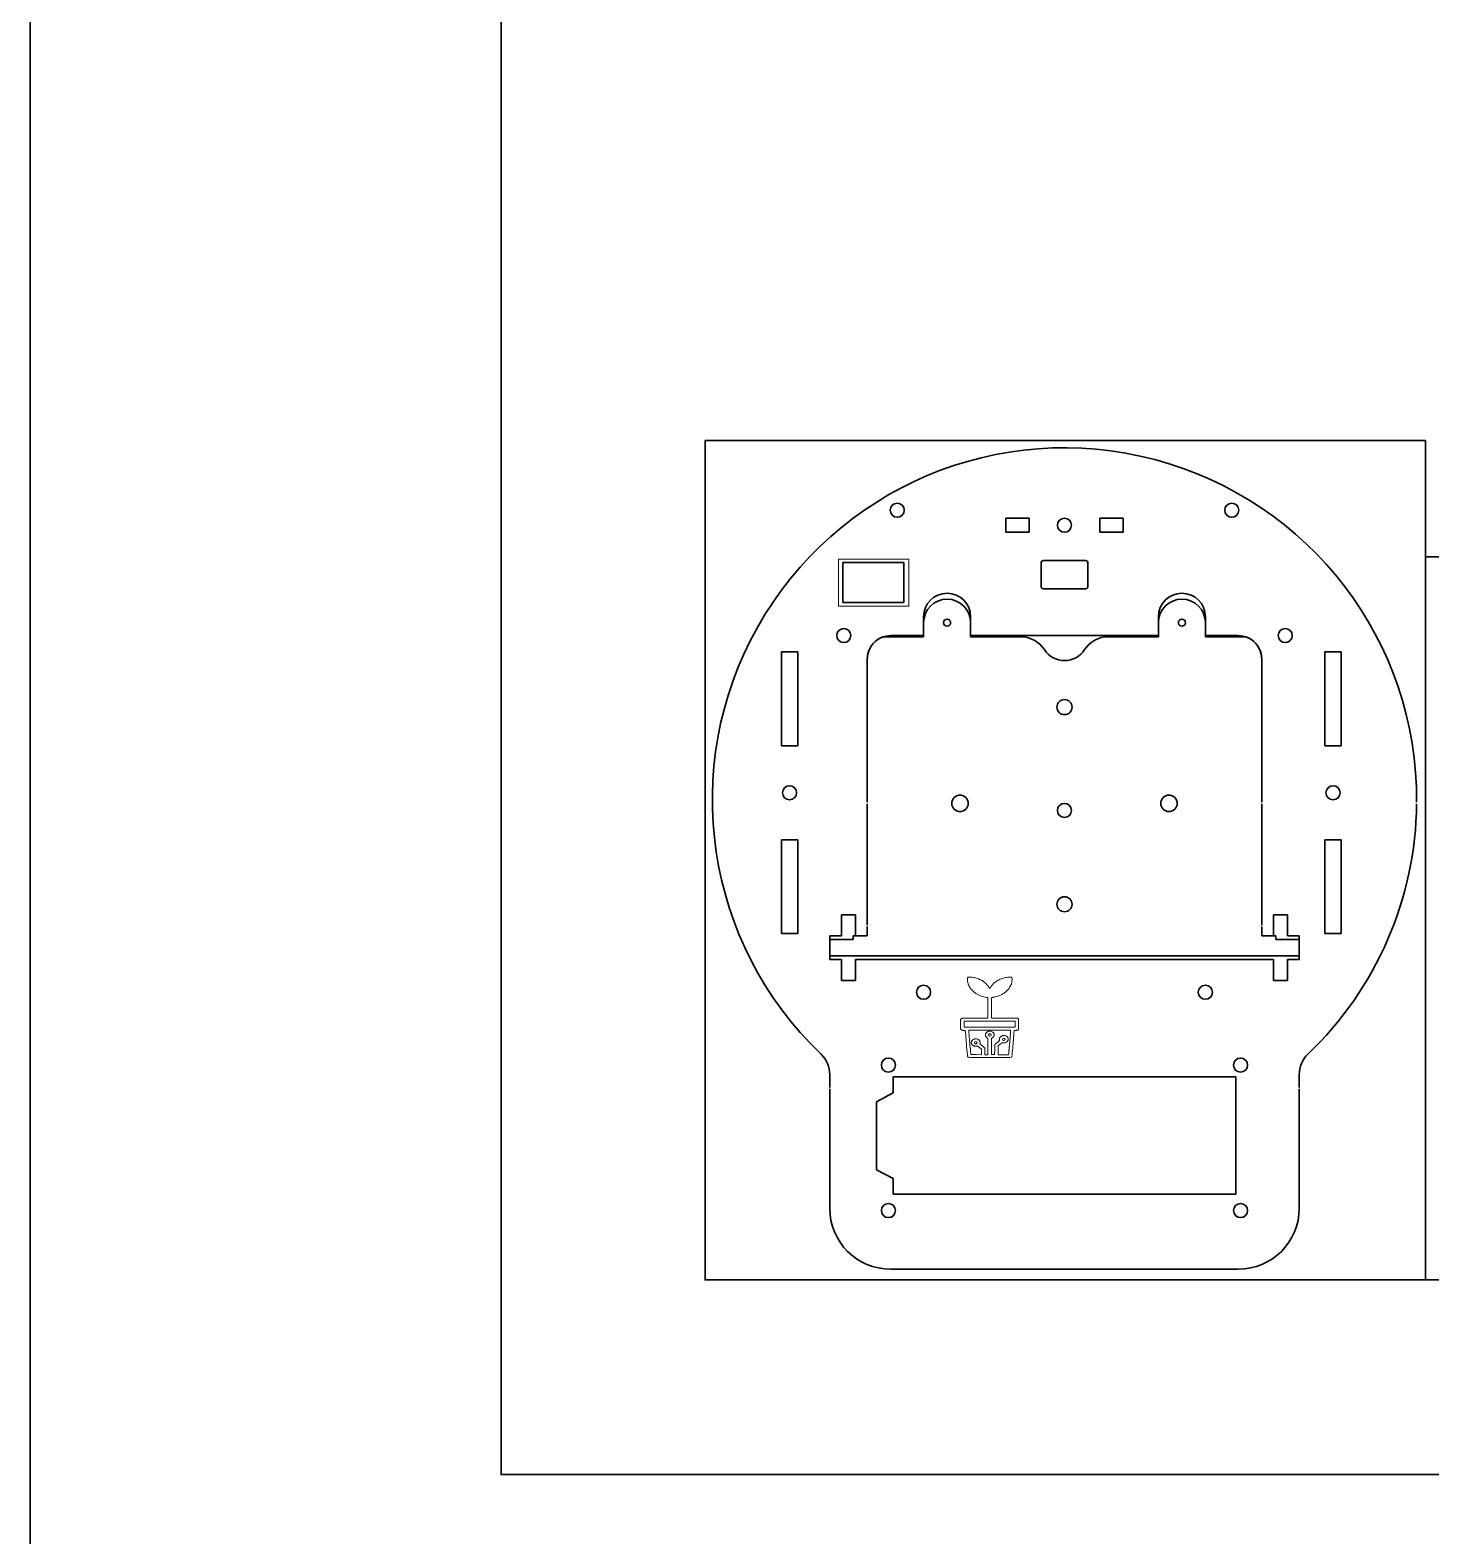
# Model space of a CAD drawing. Header units: millimetres. Extents: x -27713 to 424010, y -158792 to -4801.
# Drawn here: x -27712.7 to -27414.4, y -156928.6 to -156607.9 of the extents above; entities that cross this region are included whole.
import ezdxf

# ---------------------------------------------------------------- set-up
doc = ezdxf.new("R2010")
doc.units = ezdxf.units.MM
doc.layers.get('0').update_dxf_attribs({"lineweight": 30})
for name, color, linetype, lineweight in [('Hatch (ANSI)', 4, 'Continuous', 18), ('Khung ten', 7, 'Continuous', 30), ('Visible (ANSI)', 7, 'Continuous', 30)]:
    doc.layers.add(name, color=color, linetype=linetype, lineweight=lineweight)

# ---------------------------------------------------------------- blocks, each defined once
blk = doc.blocks.new('khungbv')
at = {"layer": 'Khung ten'}
blk.add_lwpolyline([(17877.811, 2094.539), (18174.811, 2094.539), (18174.811, 2304.539), (17877.811, 2304.539)], close=True, dxfattribs=at)

msp = doc.modelspace()

# ---------------------------------------------------------------- linework, layer by layer
at = {"color": 7, "lineweight": 35, "ltscale": 0.075}
for p, q in [((-27504.92, -156711.83), (-27504.92, -156714.83)), ((-27499.92, -156714.83), (-27499.92, -156711.83)), ((-27484.92, -156711.83), (-27484.92, -156714.83)), ((-27479.92, -156714.83), (-27479.92, -156711.83)), ((-27522.42, -156734.08), (-27522.42, -156737.08)), ((-27512.42, -156737.08), (-27512.42, -156734.08)), ((-27472.42, -156737.08), (-27472.42, -156734.08)), ((-27462.42, -156734.08), (-27462.42, -156737.08)), ((-27536.92, -156796.33), (-27539.92, -156796.33)), ((-27444.92, -156796.33), (-27447.92, -156796.33)), ((-27534.42, -156800.83), (-27537.42, -156800.83)), ((-27450.42, -156800.83), (-27447.42, -156800.83)), ((-27539.92, -156810.33), (-27536.92, -156810.33)), ((-27447.92, -156810.33), (-27444.92, -156810.33))]:
    msp.add_line(p, q, dxfattribs=at)
at = {"color": 7, "lineweight": 35, "ltscale": 0.125}
for p, q in [((-27499.92, -156711.83), (-27504.92, -156711.83)), ((-27479.92, -156711.83), (-27484.92, -156711.83)), ((-27504.92, -156714.83), (-27499.92, -156714.83)), ((-27484.92, -156714.83), (-27479.92, -156714.83)), ((-27497.42, -156726.37), (-27497.42, -156721.37)), ((-27487.42, -156721.37), (-27487.42, -156726.37)), ((-27542.42, -156800.83), (-27542.42, -156805.83)), ((-27542.42, -156801.58), (-27537.42, -156801.58)), ((-27447.42, -156801.58), (-27442.42, -156801.58)), ((-27442.42, -156805.83), (-27442.42, -156800.83))]:
    msp.add_line(p, q, dxfattribs=at)
at = {"color": 7, "lineweight": 35, "ltscale": 0.325}
for p, q in [((-27539.61, -156721.3), (-27526.61, -156721.3)), ((-27526.61, -156729.8), (-27539.61, -156729.8))]:
    msp.add_line(p, q, dxfattribs=at)
at = {"color": 7, "lineweight": 35, "ltscale": 0.2125}
for p, q in [((-27539.61, -156729.8), (-27539.61, -156721.3)), ((-27526.61, -156721.3), (-27526.61, -156729.8))]:
    msp.add_line(p, q, dxfattribs=at)
at = {"color": 7, "lineweight": 35, "ltscale": 0.225}
for p, q in [((-27496.92, -156720.87), (-27487.92, -156720.87)), ((-27487.92, -156726.87), (-27496.92, -156726.87))]:
    msp.add_line(p, q, dxfattribs=at)
at = {"color": 7, "lineweight": 35, "ltscale": 0.1}
for p, q in [((-27522.42, -156736.83), (-27522.42, -156732.83)), ((-27512.42, -156732.83), (-27512.42, -156736.83)), ((-27472.42, -156732.83), (-27472.42, -156736.83)), ((-27462.42, -156736.83), (-27462.42, -156732.83))]:
    msp.add_line(p, q, dxfattribs=at)
at = {"color": 7, "lineweight": 35, "ltscale": 0.204246}
for p, q in [((-27530.59, -156737.08), (-27522.42, -156737.08)), ((-27462.42, -156737.08), (-27454.25, -156737.08))]:
    msp.add_line(p, q, dxfattribs=at)
at = {"color": 7, "lineweight": 35, "ltscale": 0.175}
for p, q in [((-27522.42, -156736.83), (-27529.42, -156736.83)), ((-27455.42, -156736.83), (-27462.42, -156736.83))]:
    msp.add_line(p, q, dxfattribs=at)
at = {"color": 7, "lineweight": 35}
for p, q in [((-27472.42, -156736.83), (-27512.42, -156736.83)), ((-27552.72, -156740.33), (-27552.72, -156760.33)), ((-27549.22, -156760.33), (-27549.22, -156740.33)), ((-27534.42, -156772.36), (-27534.42, -156741.83)), ((-27534.42, -156741.83), (-27534.42, -156772.36)), ((-27450.42, -156772.36), (-27450.42, -156741.83)), ((-27450.42, -156772.36), (-27450.42, -156741.83)), ((-27436.98, -156740.33), (-27436.98, -156760.33)), ((-27433.48, -156760.33), (-27433.48, -156740.33)), ((-27534.42, -156798.5), (-27534.42, -156772.66)), ((-27534.42, -156772.66), (-27534.42, -156798.5)), ((-27450.42, -156798.5), (-27450.42, -156772.66)), ((-27450.42, -156798.5), (-27450.42, -156772.66)), ((-27552.72, -156780.33), (-27552.72, -156800.33)), ((-27549.22, -156800.33), (-27549.22, -156780.33)), ((-27436.98, -156780.33), (-27436.98, -156800.33)), ((-27433.48, -156800.33), (-27433.48, -156780.33)), ((-27534.42, -156800.83), (-27534.42, -156798.8)), ((-27534.42, -156798.8), (-27534.42, -156800.83)), ((-27450.42, -156800.83), (-27450.42, -156798.8)), ((-27450.42, -156800.83), (-27450.42, -156798.8)), ((-27442.42, -156805.08), (-27542.42, -156805.08)), ((-27536.92, -156805.83), (-27447.92, -156805.83)), ((-27542.42, -156833.12), (-27542.42, -156830.36)), ((-27528.94, -156830.83), (-27455.92, -156830.83)), ((-27455.92, -156830.83), (-27455.92, -156855.83)), ((-27442.42, -156830.36), (-27442.42, -156833.12)), ((-27542.42, -156858.83), (-27542.42, -156833.42)), ((-27442.42, -156833.42), (-27442.42, -156858.83)), ((-27455.92, -156855.83), (-27528.94, -156855.83)), ((-27455.42, -156871.83), (-27529.42, -156871.83))]:
    msp.add_line(p, q, dxfattribs=at)
at = {"color": 7, "lineweight": 35, "ltscale": 0.26652}
for p, q in [((-27512.42, -156737.08), (-27501.76, -156737.08)), ((-27483.08, -156737.08), (-27472.42, -156737.08))]:
    msp.add_line(p, q, dxfattribs=at)
at = {"color": 7, "lineweight": 35, "ltscale": 0.0875}
for p, q in [((-27549.22, -156740.33), (-27552.72, -156740.33)), ((-27433.48, -156740.33), (-27436.98, -156740.33)), ((-27552.72, -156760.33), (-27549.22, -156760.33)), ((-27436.98, -156760.33), (-27433.48, -156760.33)), ((-27549.22, -156780.33), (-27552.72, -156780.33)), ((-27433.48, -156780.33), (-27436.98, -156780.33)), ((-27552.72, -156800.33), (-27549.22, -156800.33)), ((-27436.98, -156800.33), (-27433.48, -156800.33)), ((-27542.42, -156805.08), (-27542.42, -156801.58)), ((-27442.42, -156805.08), (-27442.42, -156801.58))]:
    msp.add_line(p, q, dxfattribs=at)
at = {"color": 7, "lineweight": 35, "ltscale": 0.1125}
for p, q in [((-27539.92, -156796.33), (-27539.92, -156800.83)), ((-27536.92, -156800.83), (-27536.92, -156796.33)), ((-27447.92, -156796.33), (-27447.92, -156800.83)), ((-27444.92, -156800.83), (-27444.92, -156796.33)), ((-27539.92, -156805.83), (-27539.92, -156810.33)), ((-27536.92, -156810.33), (-27536.92, -156805.83)), ((-27447.92, -156805.83), (-27447.92, -156810.33)), ((-27444.92, -156810.33), (-27444.92, -156805.83))]:
    msp.add_line(p, q, dxfattribs=at)
at = {"color": 7, "lineweight": 35, "ltscale": 0.0625}
for p, q in [((-27539.92, -156800.83), (-27542.42, -156800.83)), ((-27534.42, -156800.83), (-27536.92, -156800.83)), ((-27447.92, -156800.83), (-27450.42, -156800.83)), ((-27442.42, -156800.83), (-27444.92, -156800.83)), ((-27542.42, -156805.83), (-27539.92, -156805.83)), ((-27444.92, -156805.83), (-27442.42, -156805.83))]:
    msp.add_line(p, q, dxfattribs=at)
at = {"color": 7, "lineweight": 35, "ltscale": 0.01875}
for p, q in [((-27537.42, -156801.58), (-27537.42, -156800.83)), ((-27447.42, -156800.83), (-27447.42, -156801.58))]:
    msp.add_line(p, q, dxfattribs=at)
at = {"color": 7, "lineweight": 35, "ltscale": 0.086289}
msp.add_line((-27528.94, -156834.28), (-27528.94, -156830.83), dxfattribs=at)
at = {"color": 7, "lineweight": 35, "ltscale": 0.098822}
msp.add_line((-27528.94, -156834.28), (-27532.42, -156836.16), dxfattribs=at)
at = {"color": 7, "lineweight": 35, "ltscale": 0.361622}
msp.add_line((-27532.42, -156850.63), (-27532.42, -156836.16), dxfattribs=at)
at = {"color": 7, "lineweight": 35, "ltscale": 0.098827}
msp.add_line((-27528.94, -156852.51), (-27532.42, -156850.63), dxfattribs=at)
at = {"color": 7, "lineweight": 35, "ltscale": 0.083147}
msp.add_line((-27528.94, -156855.83), (-27528.94, -156852.51), dxfattribs=at)
for points in [[(-27568.97, -156695.3), (-27415.56, -156695.3), (-27415.56, -156874.12), (-27568.97, -156874.12)], [(-27415.56, -156720.06), (-27284.52, -156720.06), (-27284.52, -156874.12), (-27415.56, -156874.12)]]:
    msp.add_lwpolyline(points, close=True)
at = {"color": 3, "linetype": 'Continuous', "lineweight": 15}
msp.add_lwpolyline([(-27525.54, -156730.54), (-27525.54, -156720.54), (-27540.54, -156720.54), (-27540.54, -156730.54)], close=True, dxfattribs=at)
for points in [[(-27513.02, -156809.69, 0.06243), (-27513.08, -156809.77, 0.095329), (-27513.1, -156809.84, 0.052055), (-27513.11, -156809.96, 0.008033), (-27513.09, -156810.18, 0.019619), (-27513.06, -156810.49, 0.014307), (-27512.99, -156810.83, 0.008091), (-27512.91, -156811.14, 0.177661), (-27512.86, -156811.22, -0.115974), (-27512.84, -156811.24, -0.006792), (-27512.8, -156811.32, -0.009984), (-27512.76, -156811.42, -0.007168), (-27512.71, -156811.53, 0.015595), (-27512.65, -156811.64, 0.015505), (-27512.6, -156811.75, 0.015544), (-27512.54, -156811.85, 0.056743), (-27512.49, -156811.9, -0.025343), (-27512.46, -156811.94, -0.028687), (-27512.42, -156811.98, -0.029725), (-27512.4, -156812.02, -0.119676), (-27512.4, -156812.04, 0.202931), (-27512.35, -156812.15, 0.005175), (-27511.97, -156812.51, 0.011737), (-27511.58, -156812.86, 0.028906), (-27511.28, -156813.08, 0.031277), (-27510.76, -156813.38, 0.027909), (-27510.19, -156813.63, 0.027879), (-27509.59, -156813.81, 0.031022), (-27509, -156813.91), (-27508.71, -156813.95), (-27508.71, -156816.14), (-27508.71, -156818.34), (-27511.46, -156818.34), (-27514.21, -156818.34), (-27514.38, -156818.45), (-27514.55, -156818.57), (-27514.55, -156819.64), (-27514.55, -156820.72), (-27514.38, -156820.83, 0.041624), (-27514.28, -156820.89, 0.049689), (-27514.18, -156820.92, 0.040704), (-27514.05, -156820.94, 0.0175), (-27513.89, -156820.95, -0.007086), (-27513.69, -156820.95, -0.086207), (-27513.62, -156820.97, -0.221674), (-27513.59, -156821, -0.081654), (-27513.57, -156821.07, 0.031183), (-27513.57, -156821.12, 0.04025), (-27513.56, -156821.16, 0.0451), (-27513.55, -156821.2, 0.18027), (-27513.53, -156821.21, -0.279484), (-27513.51, -156821.24, -0.000378), (-27513.46, -156821.85, -0.002897), (-27513.4, -156822.54, -0.001762), (-27513.34, -156823.36, 0.00143), (-27513.29, -156824.17, 0.002338), (-27513.23, -156824.86, 0.00029), (-27513.18, -156825.48, 0.214541), (-27513.16, -156825.51, -0.199811), (-27513.15, -156825.53, -0.004281), (-27513.13, -156825.67, -0.009175), (-27513.11, -156825.84, -0.005977), (-27513.1, -156826.04, 0.008518), (-27513.08, -156826.28, 0.022468), (-27513.05, -156826.45, 0.029803), (-27513.02, -156826.57, 0.120138), (-27512.98, -156826.63, 0.191284), (-27512.87, -156826.68, 0.003091), (-27512.15, -156826.7, 0.003828), (-27510.98, -156826.71, 0.000429), (-27508.33, -156826.71, 0.000306), (-27505.33, -156826.71, 0.005172), (-27504.33, -156826.7, 0.008652), (-27503.8, -156826.67, 0.224382), (-27503.67, -156826.61, 0.102504), (-27503.64, -156826.53, 0.018573), (-27503.61, -156826.37, 0.015977), (-27503.58, -156826.15, 0.006916), (-27503.56, -156825.86, -0.00493), (-27503.55, -156825.62, -0.007701), (-27503.53, -156825.4, -0.003007), (-27503.51, -156825.22, -0.209089), (-27503.49, -156825.2, 0.217737), (-27503.47, -156825.17, 0.000319), (-27503.42, -156824.57, 0.002466), (-27503.37, -156823.9, 0.001509), (-27503.31, -156823.1, -0.000882), (-27503.25, -156822.3, -0.001445), (-27503.2, -156821.63, -0.000136), (-27503.16, -156821.02, -0.166192), (-27503.15, -156821, -0.169566), (-27503.13, -156820.99, -0.003523), (-27503.02, -156820.97, -0.007813), (-27502.89, -156820.96, -0.00513), (-27502.74, -156820.94, 0.012853), (-27502.59, -156820.92, 0.016007), (-27502.45, -156820.9, 0.014325), (-27502.33, -156820.87, 0.106593), (-27502.28, -156820.84, 0.187617), (-27502.24, -156820.77, 0.018734), (-27502.22, -156820.57, 0.013002), (-27502.21, -156820.25, 0.002323), (-27502.21, -156819.64, 0.001456), (-27502.21, -156818.9, 0.021751), (-27502.22, -156818.64, 0.070901), (-27502.25, -156818.5, 0.147006), (-27502.32, -156818.42, 0.13863), (-27502.46, -156818.37, 0.008115), (-27502.89, -156818.35, 0.006115), (-27503.63, -156818.34, 0.000771), (-27505.21, -156818.34), (-27507.99, -156818.34), (-27507.99, -156816.2, -0.001646), (-27507.99, -156815.38, -0.002642), (-27507.98, -156814.67, -0.000494), (-27507.97, -156814.06, -0.14723), (-27507.95, -156814.01, -0.169856), (-27507.92, -156813.98, -0.010823), (-27507.8, -156813.95, -0.014885), (-27507.66, -156813.92, -0.010466), (-27507.49, -156813.89, 0.023943), (-27507.1, -156813.81, 0.014437), (-27506.64, -156813.68, 0.014254), (-27506.21, -156813.54, 0.038402), (-27505.92, -156813.4, 0.007835), (-27505.54, -156813.18, 0.014438), (-27505.25, -156812.99, 0.017603), (-27505.01, -156812.81, 0.028146), (-27504.82, -156812.64, 0.007809), (-27504.7, -156812.52, 0.007451), (-27504.58, -156812.39, 0.004639), (-27504.43, -156812.21, 0.001053), (-27504.17, -156811.91, 0.038837), (-27504.12, -156811.84, 0.013355), (-27504.06, -156811.73, 0.01318), (-27504, -156811.61, 0.014884), (-27503.94, -156811.49, -0.008373), (-27503.9, -156811.37, -0.011468), (-27503.85, -156811.27, -0.008364), (-27503.81, -156811.19, -0.119276), (-27503.78, -156811.17, 0.191092), (-27503.73, -156811.08, 0.008899), (-27503.66, -156810.74, 0.01568), (-27503.61, -156810.39, 0.028145), (-27503.59, -156810.09, 0.037771), (-27503.61, -156809.78, 0.205141), (-27503.7, -156809.64, 0.153141), (-27503.87, -156809.59, 0.018857), (-27504.28, -156809.6, 0.042329), (-27505.22, -156809.75, 0.041182), (-27506.13, -156810.05, 0.043233), (-27506.93, -156810.48, 0.062797), (-27507.54, -156810.99, -0.000959), (-27507.61, -156811.08, -0.000665), (-27507.7, -156811.17, -0.00067), (-27507.79, -156811.26, -0.001381), (-27507.85, -156811.33, 0.012375), (-27507.91, -156811.39, 0.016737), (-27507.95, -156811.45, 0.013748), (-27507.99, -156811.5, 0.147649), (-27507.99, -156811.52, -0.127793), (-27508, -156811.54, -0.020881), (-27508.02, -156811.58, -0.021827), (-27508.05, -156811.62, -0.017702), (-27508.09, -156811.66, 0.023635), (-27508.13, -156811.71, 0.01241), (-27508.18, -156811.78, 0.012318), (-27508.23, -156811.85, 0.018495), (-27508.26, -156811.91), (-27508.34, -156812.06), (-27508.4, -156811.93, 0.011435), (-27508.43, -156811.88, 0.013166), (-27508.46, -156811.84, 0.012299), (-27508.49, -156811.8, 0.071268), (-27508.5, -156811.78, -0.071599), (-27508.52, -156811.76, -0.006568), (-27508.56, -156811.71, -0.008379), (-27508.6, -156811.65, -0.00647), (-27508.65, -156811.57, 0.017515), (-27508.7, -156811.49, 0.009504), (-27508.78, -156811.39, 0.009458), (-27508.86, -156811.29, 0.014756), (-27508.93, -156811.21, 0.021235), (-27509.11, -156811.02, 0.004934), (-27509.44, -156810.73, 0.001249), (-27509.8, -156810.42, 0.179494), (-27509.86, -156810.4, -0.122166), (-27509.87, -156810.4, -0.002172), (-27509.96, -156810.35, -0.005301), (-27510.06, -156810.29, -0.003494), (-27510.18, -156810.23, 0.044751), (-27510.69, -156809.99, 0.023781), (-27511.36, -156809.78, 0.023719), (-27512.05, -156809.63, 0.040149), (-27512.64, -156809.58, 0.019708), (-27512.78, -156809.59, 0.050768), (-27512.87, -156809.61, 0.066259), (-27512.95, -156809.64, 0.060021)], [(-27502.92, -156819.62), (-27502.92, -156820.28), (-27508.35, -156820.28), (-27513.78, -156820.28), (-27513.78, -156819.65, -0.005049), (-27513.78, -156819.41, -0.00776), (-27513.77, -156819.2, -0.003323), (-27513.76, -156819.02, -0.182194), (-27513.74, -156818.99, -0.197221), (-27513.71, -156818.97, -0.000055), (-27512.14, -156818.96, -0.000979), (-27510.39, -156818.95, -0.000593), (-27508.32, -156818.95), (-27502.92, -156818.95)], [(-27503.9, -156820.96, -0.023488), (-27503.9, -156821.3, -0.000697), (-27504.01, -156822.74, -0.000096), (-27504.13, -156824.29, -0.216581), (-27504.15, -156824.33, 0.204241), (-27504.17, -156824.35, 0.003334), (-27504.19, -156824.52, 0.008076), (-27504.21, -156824.71, 0.005199), (-27504.22, -156824.94, -0.002049), (-27504.24, -156825.19, -0.001853), (-27504.26, -156825.44, -0.001855), (-27504.27, -156825.67, -0.005922), (-27504.29, -156825.83), (-27504.32, -156826.12), (-27505.44, -156826.12), (-27506.56, -156826.12), (-27506.56, -156825.19), (-27506.55, -156824.25), (-27506.14, -156823.91, -0.005501), (-27505.87, -156823.69, -0.05724), (-27505.75, -156823.61, -0.104602), (-27505.64, -156823.59, -0.03571), (-27505.48, -156823.6, 0.049229), (-27505.23, -156823.6, 0.055281), (-27504.99, -156823.55, 0.060511), (-27504.78, -156823.46, 0.088953), (-27504.64, -156823.34, -0.000546), (-27504.58, -156823.27, -0.000536), (-27504.53, -156823.2, -0.000527), (-27504.48, -156823.15, -0.002038), (-27504.45, -156823.11, 0.145179), (-27504.41, -156823.01, 0.023306), (-27504.4, -156822.81, 0.020326), (-27504.41, -156822.61, 0.226059), (-27504.44, -156822.54, -0.061206), (-27504.47, -156822.52, -0.011707), (-27504.5, -156822.48, -0.01232), (-27504.54, -156822.43, -0.011063), (-27504.58, -156822.37, 0.097495), (-27504.7, -156822.24, 0.046096), (-27504.89, -156822.13, 0.044884), (-27505.12, -156822.05, 0.063024), (-27505.33, -156822.02, 0.061937), (-27505.54, -156822.05, 0.047155), (-27505.76, -156822.13, 0.047295), (-27505.96, -156822.25, 0.063586), (-27506.11, -156822.39, 0.042781), (-27506.2, -156822.51, 0.071706), (-27506.24, -156822.62, 0.055367), (-27506.26, -156822.76, 0.01658), (-27506.25, -156822.98, -0.10062), (-27506.27, -156823.08, -0.084451), (-27506.32, -156823.17, -0.039724), (-27506.44, -156823.29, -0.005961), (-27506.69, -156823.51, -0.001203), (-27506.87, -156823.66, -0.00171), (-27507.03, -156823.79, -0.000952), (-27507.16, -156823.9, -0.025097), (-27507.2, -156823.93, 0.227139), (-27507.22, -156823.97, 0.004322), (-27507.24, -156824.24, 0.008503), (-27507.26, -156824.58, 0.003701), (-27507.28, -156825.03), (-27507.3, -156826.09), (-27507.63, -156826.09), (-27507.97, -156826.09), (-27507.98, -156824.37), (-27507.99, -156822.64), (-27507.88, -156822.59, 0.061951), (-27507.82, -156822.56, 0.018406), (-27507.74, -156822.5, 0.01816), (-27507.66, -156822.43, 0.018672), (-27507.58, -156822.35, 0.022613), (-27507.49, -156822.23, 0.069466), (-27507.44, -156822.14, 0.070673), (-27507.41, -156822.04, 0.023981), (-27507.41, -156821.89, 0.025007), (-27507.42, -156821.74, 0.070878), (-27507.44, -156821.64, 0.067443), (-27507.5, -156821.55, 0.021104), (-27507.6, -156821.43, 0.076427), (-27507.84, -156821.24, 0.075032), (-27508.12, -156821.13, 0.075451), (-27508.43, -156821.11, 0.078681), (-27508.72, -156821.18, 0.048583), (-27508.8, -156821.22, 0.020517), (-27508.9, -156821.29, 0.020069), (-27509, -156821.38, 0.024707), (-27509.09, -156821.47, 0.016885), (-27509.2, -156821.61, 0.07768), (-27509.25, -156821.7, 0.08442), (-27509.27, -156821.79, 0.021988), (-27509.26, -156821.95, 0.026019), (-27509.24, -156822.1, 0.062203), (-27509.21, -156822.2, 0.061961), (-27509.15, -156822.29, 0.025652), (-27509.05, -156822.4, 0.019347), (-27508.98, -156822.47, 0.023661), (-27508.9, -156822.53, 0.023131), (-27508.83, -156822.58, 0.130962), (-27508.79, -156822.59, -0.385202), (-27508.74, -156822.63, -0.013911), (-27508.72, -156822.89, -0.00996), (-27508.71, -156823.34, -0.001144), (-27508.71, -156824.35), (-27508.71, -156826.12), (-27509.04, -156826.12), (-27509.38, -156826.12), (-27509.38, -156825.44), (-27509.38, -156824.76), (-27509.59, -156824.55, 0.00664), (-27509.7, -156824.46, 0.003018), (-27509.84, -156824.33, 0.002988), (-27509.99, -156824.2, 0.004098), (-27510.12, -156824.08), (-27510.44, -156823.82), (-27510.41, -156823.57, 0.021808), (-27510.41, -156823.44, 0.069064), (-27510.42, -156823.35, 0.077982), (-27510.45, -156823.27, 0.033189), (-27510.52, -156823.18, -0.011065), (-27510.57, -156823.11, -0.015046), (-27510.62, -156823.06, -0.011891), (-27510.65, -156823.01, -0.140729), (-27510.66, -156822.99, 0.296317), (-27510.7, -156822.92, 0.019088), (-27510.92, -156822.83, 0.026939), (-27511.16, -156822.76, 0.058251), (-27511.35, -156822.74, 0.045153), (-27511.56, -156822.76, 0.061773), (-27511.75, -156822.82, 0.060745), (-27511.92, -156822.92, 0.041864), (-27512.09, -156823.08, 0.022907), (-27512.19, -156823.2, 0.066983), (-27512.24, -156823.29, 0.068696), (-27512.26, -156823.39, 0.025002), (-27512.27, -156823.54, 0.02557), (-27512.26, -156823.68, 0.073845), (-27512.23, -156823.79, 0.068057), (-27512.18, -156823.88, 0.019421), (-27512.07, -156824.01, 0.063932), (-27511.89, -156824.16, 0.06527), (-27511.67, -156824.26, 0.061775), (-27511.43, -156824.31, 0.048392), (-27511.16, -156824.3, -0.048213), (-27511.01, -156824.29, -0.101566), (-27510.91, -156824.32, -0.051797), (-27510.78, -156824.4, -0.005575), (-27510.52, -156824.62), (-27510.1, -156824.97), (-27510.09, -156825.54), (-27510.09, -156826.12), (-27511.23, -156826.11), (-27512.37, -156826.09), (-27512.42, -156825.38, 0.004395), (-27512.44, -156825.1, 0.00691), (-27512.46, -156824.86, 0.002444), (-27512.48, -156824.66, 0.209845), (-27512.5, -156824.64, -0.221256), (-27512.53, -156824.58, -0.00015), (-27512.66, -156822.8, -0.000217), (-27512.79, -156821.03, -0.139173), (-27512.77, -156820.94, -0.277121), (-27512.74, -156820.92, -0.000083), (-27511.45, -156820.91, -0.001346), (-27510.02, -156820.9, -0.000813), (-27508.32, -156820.9, -0.000567), (-27506.04, -156820.9, -0.003047), (-27504.79, -156820.91, -0.000892), (-27503.93, -156820.92, -0.403166)]]:
    msp.add_lwpolyline(points, format="xyb", close=True, dxfattribs=at)
at = {"color": 7, "lineweight": 35}
for centre, radius in [((-27528.05, -156710.13), 1.5), ((-27456.8, -156710.13), 1.5), ((-27492.42, -156713.33), 1.5), ((-27539.42, -156736.83), 1.5), ((-27517.42, -156734.08), 0.75), ((-27467.42, -156734.08), 0.75), ((-27445.42, -156736.83), 1.5), ((-27492.42, -156752.08), 1.6), ((-27550.97, -156770.33), 1.5), ((-27514.67, -156772.58), 1.75), ((-27470.17, -156772.58), 1.75), ((-27435.23, -156770.33), 1.5), ((-27492.42, -156774.08), 1.5), ((-27492.42, -156794.08), 1.6), ((-27522.42, -156812.83), 1.5), ((-27462.42, -156812.83), 1.5), ((-27529.92, -156828.33), 1.5), ((-27454.92, -156828.33), 1.5), ((-27529.92, -156859.33), 1.5), ((-27454.92, -156859.33), 1.5)]:
    msp.add_circle(centre, radius, dxfattribs=at)
at = {"color": 3, "linetype": 'Continuous', "lineweight": 15}
for centre in [(-27508.3, -156821.88), (-27505.36, -156822.86), (-27511.32, -156823.58)]:
    msp.add_circle(centre, 0.274, dxfattribs=at)
at = {"color": 7, "lineweight": 35}
for centre, radius, start, end in [((-27492.42, -156771.83), 75, 359.5983, 226.2623), ((-27496.92, -156721.37), 0.5, 90, 180), ((-27487.92, -156721.37), 0.5, 0, 90), ((-27496.92, -156726.37), 0.5, 180, 270), ((-27487.92, -156726.37), 0.5, 270, 360), ((-27517.42, -156732.83), 5, 0, 180), ((-27517.42, -156734.08), 5, 0, 180), ((-27467.42, -156732.83), 5, 0, 180), ((-27467.42, -156734.08), 5, 0, 180), ((-27529.42, -156741.83), 5, 90, 180), ((-27529.42, -156741.83), 5, 114.1259, 180), ((-27530.59, -156739.22), 2.14, 90, 114.1259), ((-27501.76, -156743.08), 6, 32.7188, 90), ((-27483.08, -156743.08), 6, 90, 147.2812), ((-27455.42, -156741.83), 5, 0, 90), ((-27454.25, -156739.22), 2.14, 65.8741, 90), ((-27455.42, -156741.83), 5, 360, 65.8741), ((-27492.42, -156737.08), 5.1, 212.7188, 327.2812), ((-27492.42, -156771.83), 75, 313.7377, 359.3691), ((-27548.42, -156830.36), 6, 0, 46.2623), ((-27436.42, -156830.36), 6, 133.7377, 180), ((-27529.42, -156858.83), 13, 180, 270), ((-27455.42, -156858.83), 13, 270, 0)]:
    msp.add_arc(centre, radius, start, end, dxfattribs=at)
at = {"layer": 'Visible (ANSI)'}
msp.add_lwpolyline([(-27612.39, -156422.31), (-27060.49, -156422.31), (-27060.49, -156915.58), (-27612.39, -156915.58)], close=True, dxfattribs=at)

# ---------------------------------------------------------------- block references
at = {"layer": 'Hatch (ANSI)', "xscale": 12.43249728191009, "yscale": 12.43249728191009, "zscale": 12.43249728191009}
msp.add_blockref('khungbv', (-249978.54, -184832.56), dxfattribs=at)

doc.saveas('drawing.dxf')
